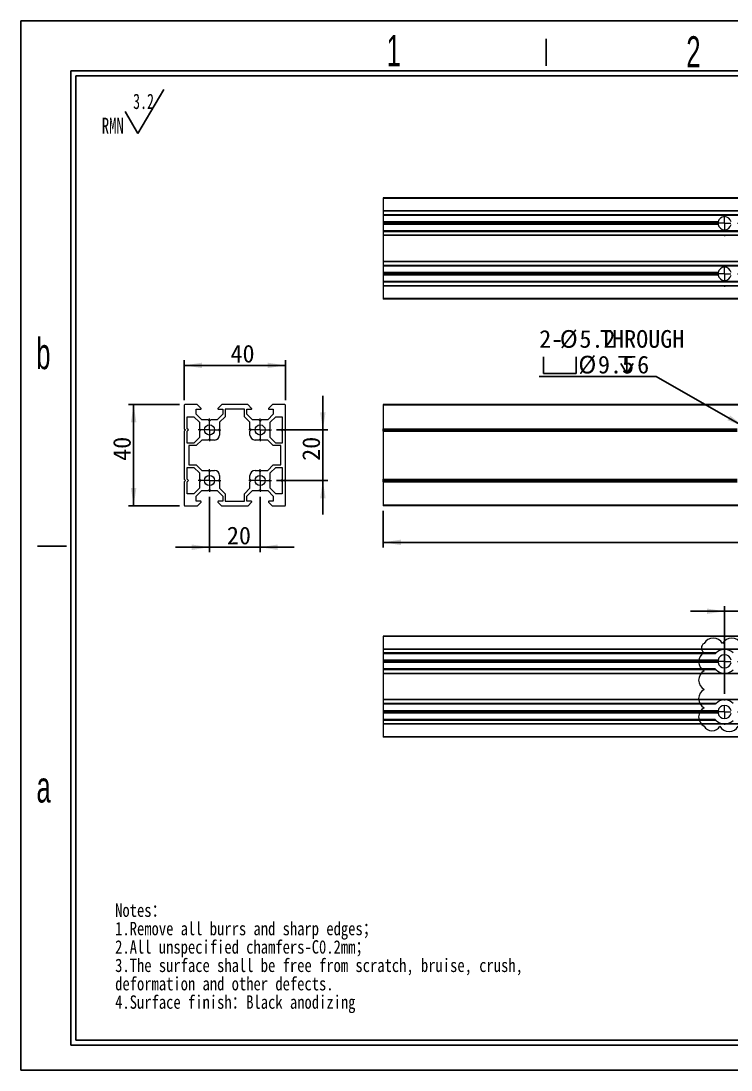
# Model space of a CAD drawing. Header units: millimetres. Extents: x 4 to 590, y 3 to 417.
# Drawn here: x 3.6 to 284.5, y 2.6 to 417.3 of the extents above; entities that cross this region are included whole.
import ezdxf

# ---------------------------------------------------------------- set-up
doc = ezdxf.new("R2010")
doc.units = ezdxf.units.MM
doc.header["$LTSCALE"] = 2
doc.linetypes.add('CENTER', pattern=[10.16, 6.35, -1.27, 1.27, -1.27])
doc.layers.add('DIM', color=5, linetype='Continuous')
doc.layers.add('SLD-0', color=179, linetype='Continuous')
doc.layers.add('中心线', color=1, linetype='CENTER', lineweight=15)
doc.styles.add('SLDTEXTSTYLE0', font='SIMSUN.TTC', dxfattribs={"width": 0.67})
doc.styles.add('SLDTEXTSTYLE14', font='SIMSUN.TTC')
doc.styles.add('SLDTEXTSTYLE2', font='SIMSUN.TTC', dxfattribs={"width": 0.8, "bigfont": 'bigfont'})
doc.styles.add('SLDTEXTSTYLE3', font='SIMSUN.TTC', dxfattribs={"width": 0.8})
doc.styles.add('SLDTEXTSTYLE6', font='GOTHIC.TTF', dxfattribs={"width": 0.61171})
doc.dimstyles.new('SLDDIMSTYLE0', dxfattribs={"dimtxt": 7, "dimasz": 7, "dimexe": 0, "dimexo": 0.0625, "dimgap": 1.75, "dimtad": 2, "dimrnd": 1e-09, "dimzin": 12, "dimdsep": 46, "dimtxsty": 'SLDTEXTSTYLE0', "dimsah": 1, "dimcen": 0.09, "dimadec": 0, "dimazin": 3, "dimtfac": 1, "dimtofl": 0, "dimtmove": 0, "dimatfit": 3, "dimfxl": 0, "dimfrac": 2, "dimtolj": 1, "dimtzin": 12, "dimarcsym": 0})
doc.dimstyles.new('SLDDIMSTYLE1', dxfattribs={"dimtxt": 7, "dimasz": 7, "dimexe": 0, "dimexo": 0.0625, "dimgap": 1.75, "dimtad": 2, "dimrnd": 1e-09, "dimzin": 12, "dimdsep": 46, "dimtxsty": 'SLDTEXTSTYLE0', "dimsah": 1, "dimcen": 0.09, "dimadec": 0, "dimazin": 3, "dimtfac": 1, "dimtmove": 0, "dimatfit": 0, "dimfxl": 0, "dimfrac": 2, "dimtolj": 1, "dimtzin": 12, "dimarcsym": 0})
doc.dimstyles.new('SLDDIMSTYLE2', dxfattribs={"dimtxt": 7, "dimasz": 7, "dimexe": 0, "dimexo": 0.0625, "dimgap": 1.75, "dimtad": 0, "dimtih": 1, "dimtoh": 1, "dimrnd": 1e-09, "dimzin": 12, "dimdsep": 46, "dimtxsty": 'SLDTEXTSTYLE0', "dimsah": 1, "dimcen": 0, "dimadec": 0, "dimazin": 3, "dimtfac": 1, "dimtmove": 0, "dimatfit": 3, "dimfxl": 0, "dimfrac": 2, "dimtolj": 1, "dimtzin": 12, "dimarcsym": 0})

# ---------------------------------------------------------------- blocks, each defined once
blk = doc.blocks.new('SW_NOTE_0')
at = {"layer": 'SLD-0', "color": 0}
for q in [(24.54, 18.51), (9.21, 9.85)]:
    blk.add_line((14.32, 1.19), q, dxfattribs=at)
at = {"layer": 'SLD-0', "color": 0, "attachment_point": 1, "style": 'SLDTEXTSTYLE0'}
for s, insert, char_height in [('3.2', (12.37, 16.9), 6.063), ('RMN', (0, 7.39), 6.35)]:
    blk.add_mtext(s, dxfattribs=dict(at, insert=insert, char_height=char_height))
blk = doc.blocks.new('SW_NOTE_2')
at = {"layer": 'SLD-0', "color": 0, "char_height": 5.2917, "attachment_point": 1}
for s, insert, style in [('Notes\\M+18146', (0, 6.16), 'SLDTEXTSTYLE2'), ('1.Remove all burrs and sharp edges\\M+18147', (0, -1.11), 'SLDTEXTSTYLE2'), ('2.All unspecified chamfers-C0.2mm\\M+18147', (0, -8.37), 'SLDTEXTSTYLE2'), ('3.The surface shall be free from scratch, bruise, crush, ', (0, -15.64), 'SLDTEXTSTYLE3'), ('deformation and other defects.', (0, -22.9), 'SLDTEXTSTYLE3'), ('4.Surface finish\\M+18146Black anodizing', (0, -30.17), 'SLDTEXTSTYLE2')]:
    blk.add_mtext(s, dxfattribs=dict(at, insert=insert, style=style))
blk = doc.blocks.new('_D_1')
at = {"layer": 'DIM'}
for p, q in [((281.91, 183.97), (268.45, 183.97)), ((281.91, 151.26), (281.91, 185.97)), ((281.91, 183.97), (301.91, 183.97)), ((301.91, 171.26), (301.91, 185.97)), ((301.91, 183.97), (315.37, 183.97))]:
    blk.add_line(p, q, dxfattribs=at)
for points in [[(281.91, 183.97), (274.91, 185.05), (274.91, 182.89)], [(301.91, 183.97), (308.91, 182.89), (308.91, 185.05)]]:
    blk.add_solid(points, dxfattribs=at)
at = {"layer": 'DIM', "insert": (288.05, 192.11), "char_height": 7, "attachment_point": 1, "style": 'SLDTEXTSTYLE14'}
blk.add_mtext('20', dxfattribs=at)
blk = doc.blocks.new('SW_CENTERMARKSYMBOL_1')
at = {"layer": '中心线', "color": 0}
for p, q in [((0, 5), (0, 5.1)), ((-5, 0), (-5.1, 0)), ((0, 0), (-2.5, 0)), ((0, 0), (0, 2.5)), ((0, 0), (0, -2.5)), ((0, 0), (2.5, 0)), ((5, 0), (5.1, 0)), ((0, -5), (0, -5.1))]:
    blk.add_line(p, q, dxfattribs=at)
blk = doc.blocks.new('SW_CENTERMARKSYMBOL_2')
at = {"layer": '中心线', "color": 0}
for p, q in [((0, 5), (0, 5.1)), ((-5, 0), (-5.1, 0)), ((0, 0), (-2.5, 0)), ((0, 0), (0, 2.5)), ((0, 0), (0, -2.5)), ((0, 0), (2.5, 0)), ((5, 0), (5.1, 0)), ((0, -5), (0, -5.1))]:
    blk.add_line(p, q, dxfattribs=at)
blk = doc.blocks.new('SW_REVISION_CLOUD_0')
at = {"color": 0, "linetype": 'Continuous', "lineweight": 0}
for centre, radius, start, end in [((-14.04, 14.33), 4.16, 28.955, 151.045), ((-6.76, 14.33), 4.16, 28.955, 151.045), ((0.52, 14.33), 4.16, 28.955, 151.045), ((7.8, 14.33), 4.16, 28.955, 151.045), ((14.56, 14.61), 3.57, 28.955, 151.045), ((-15.67, 9.14), 4.16, 118.955, 241.045), ((-16.7, 14.56), 2.04, 118.955, 241.045), ((15.67, 12.7), 4.16, 298.955, 61.045), ((15.67, 5.42), 4.16, 298.955, 61.045), ((-15.67, 1.86), 4.16, 118.955, 241.045), ((15.67, -1.86), 4.16, 298.955, 61.045), ((-15.67, -5.42), 4.16, 118.955, 241.045), ((15.67, -9.14), 4.16, 298.955, 61.045), ((-15.67, -12.7), 4.16, 118.955, 241.045), ((-14.56, -14.61), 3.57, 208.955, 331.045), ((-7.8, -14.33), 4.16, 208.955, 331.045), ((-0.52, -14.33), 4.16, 208.955, 331.045), ((6.76, -14.33), 4.16, 208.955, 331.045), ((14.04, -14.33), 4.16, 208.955, 331.045), ((16.7, -14.56), 2.04, 298.955, 61.045)]:
    blk.add_arc(centre, radius, start, end, dxfattribs=at)
blk = doc.blocks.new('_D_4')
at = {"layer": 'DIM'}
for p, q in [((146.91, 223.66), (146.91, 209.21)), ((436.91, 223.66), (436.91, 209.21)), ((146.91, 211.21), (436.91, 211.21))]:
    blk.add_line(p, q, dxfattribs=at)
for points in [[(146.91, 211.21), (153.91, 210.13), (153.91, 212.29)], [(436.91, 211.21), (429.91, 212.29), (429.91, 210.13)]]:
    blk.add_solid(points, dxfattribs=at)
at = {"layer": 'DIM', "insert": (287.82, 219.35), "char_height": 7, "attachment_point": 1, "style": 'SLDTEXTSTYLE14'}
blk.add_mtext('290', dxfattribs=at)
blk = doc.blocks.new('SW_SYMBOL_HOLE_SPOT')
at = {"layer": 'DIM', "color": 0}
for p, q in [((0, 1750), (0, 150)), ((3200, 150), (3200, 1750)), ((0, 150), (3200, 150))]:
    blk.add_line(p, q, dxfattribs=at)
blk = doc.blocks.new('SW_SYMBOL_HOLE_DEPTH')
at = {"layer": 'DIM', "color": 0}
for p, q in [((0, 1750), (1600, 1750)), ((200, 1110), (800, 150)), ((800, 1750), (800, 150)), ((1400, 1110), (800, 150))]:
    blk.add_line(p, q, dxfattribs=at)
blk = doc.blocks.new('_D_5')
at = {"layer": 'DIM'}
for p, q in [((254.89, 276.84), (208.59, 276.84)), ((289.66, 256.95), (254.89, 276.84)), ((294.17, 254.36), (289.66, 256.95)), ((294.17, 254.36), (305.85, 247.68))]:
    blk.add_line(p, q, dxfattribs=at)
blk.add_arc((291.91, 255.66), 2.6, 292.652, 333.5189, dxfattribs=at)
for points in [[(289.66, 256.95), (284.12, 261.36), (283.05, 259.49)], [(294.17, 254.36), (299.71, 249.95), (300.78, 251.82)]]:
    blk.add_solid(points, dxfattribs=at)
at = {"layer": 'DIM', "xscale": 0.004072727272727273, "yscale": 0.004072727272727273, "zscale": 0.004072727272727273}
for name, p in [('SW_SYMBOL_HOLE_SPOT', (210.24, 277.42)), ('SW_SYMBOL_HOLE_DEPTH', (240, 277.42))]:
    blk.add_blockref(name, p, dxfattribs=at)
at = {"layer": 'DIM', "char_height": 7, "attachment_point": 1, "style": 'SLDTEXTSTYLE14'}
for s, insert in [('2- ', (208.59, 295.14)), ('%%c', (216.75, 295.14)), ('5.2', (224.49, 295.14)), ('THROUGH', (232.66, 295.14)), ('%%c', (224.09, 284.99)), ('9.5', (231.83, 284.99)), ('6', (247.33, 284.99))]:
    blk.add_mtext(s, dxfattribs=dict(at, insert=insert))
blk = doc.blocks.new('SW_CENTERMARKSYMBOL_8')
at = {"layer": '中心线', "color": 0}
for p, q in [((0, 5), (0, 5.1)), ((-5, 0), (-5.1, 0)), ((0, 0), (-2.5, 0)), ((0, 0), (0, 2.5)), ((0, 0), (0, -2.5)), ((0, 0), (2.5, 0)), ((5, 0), (5.1, 0)), ((0, -5), (0, -5.1))]:
    blk.add_line(p, q, dxfattribs=at)
blk = doc.blocks.new('SW_CENTERMARKSYMBOL_10')
at = {"layer": '中心线', "color": 0}
for p, q in [((0, 5), (0, 5.1)), ((-5, 0), (-5.1, 0)), ((0, 0), (-2.5, 0)), ((0, 0), (0, 2.5)), ((0, 0), (0, -2.5)), ((0, 0), (2.5, 0)), ((5, 0), (5.1, 0)), ((0, -5), (0, -5.1))]:
    blk.add_line(p, q, dxfattribs=at)
blk = doc.blocks.new('_D_9')
at = {"layer": 'DIM'}
for p, q in [((66.39, 265.66), (46.19, 265.66)), ((48.19, 265.66), (48.19, 225.66)), ((66.39, 225.66), (46.19, 225.66))]:
    blk.add_line(p, q, dxfattribs=at)
for points in [[(48.19, 265.66), (47.11, 258.66), (49.27, 258.66)], [(48.19, 225.66), (49.27, 232.66), (47.11, 232.66)]]:
    blk.add_solid(points, dxfattribs=at)
at = {"layer": 'DIM', "insert": (40.04, 243.43), "char_height": 7, "attachment_point": 1, "rotation": 90, "style": 'SLDTEXTSTYLE14'}
blk.add_mtext('40', dxfattribs=at)
blk = doc.blocks.new('_D_10')
at = {"layer": 'DIM'}
for p, q in [((68.19, 267.46), (68.19, 283.18)), ((108.19, 267.46), (108.19, 283.18)), ((68.19, 281.18), (108.19, 281.18))]:
    blk.add_line(p, q, dxfattribs=at)
for points in [[(68.19, 281.18), (75.19, 280.1), (75.19, 282.25)], [(108.19, 281.18), (101.19, 282.25), (101.19, 280.1)]]:
    blk.add_solid(points, dxfattribs=at)
at = {"layer": 'DIM', "insert": (86.49, 289.32), "char_height": 7, "attachment_point": 1, "style": 'SLDTEXTSTYLE14'}
blk.add_mtext('40', dxfattribs=at)
blk = doc.blocks.new('_D_11')
at = {"layer": 'DIM'}
for p, q in [((123.03, 255.66), (123.03, 269.12)), ((104.69, 255.66), (125.03, 255.66)), ((123.03, 255.66), (123.03, 235.66)), ((104.69, 235.66), (125.03, 235.66)), ((123.03, 235.66), (123.03, 222.19))]:
    blk.add_line(p, q, dxfattribs=at)
for points in [[(123.03, 255.66), (124.11, 262.66), (121.95, 262.66)], [(123.03, 235.66), (121.95, 228.66), (124.11, 228.66)]]:
    blk.add_solid(points, dxfattribs=at)
at = {"layer": 'DIM', "insert": (114.88, 243.43), "char_height": 7, "attachment_point": 1, "rotation": 90, "style": 'SLDTEXTSTYLE14'}
blk.add_mtext('20', dxfattribs=at)
blk = doc.blocks.new('_D_12')
at = {"layer": 'DIM'}
for p, q in [((78.19, 229.16), (78.19, 207.28)), ((98.19, 229.16), (98.19, 207.28)), ((78.19, 209.28), (64.73, 209.28)), ((78.19, 209.28), (98.19, 209.28)), ((98.19, 209.28), (111.65, 209.28))]:
    blk.add_line(p, q, dxfattribs=at)
for points in [[(78.19, 209.28), (71.19, 210.36), (71.19, 208.2)], [(98.19, 209.28), (105.19, 208.2), (105.19, 210.36)]]:
    blk.add_solid(points, dxfattribs=at)
at = {"layer": 'DIM', "insert": (85.07, 217.43), "char_height": 7, "attachment_point": 1, "style": 'SLDTEXTSTYLE14'}
blk.add_mtext('20', dxfattribs=at)
blk = doc.blocks.new('SW_CENTERMARKSYMBOL_16')
at = {"layer": '中心线', "color": 0}
for p, q in [((0, 2.5), (0, 4.5)), ((-2.5, 0), (-4.5, 0)), ((0, 0), (-2.5, 0)), ((0, 0), (0, 2.5)), ((0, 0), (0, -2.5)), ((0, 0), (2.5, 0)), ((2.5, 0), (4.5, 0)), ((0, -2.5), (0, -4.5))]:
    blk.add_line(p, q, dxfattribs=at)
blk = doc.blocks.new('SW_CENTERMARKSYMBOL_17')
at = {"layer": '中心线', "color": 0}
for p, q in [((0, 2.5), (0, 4.5)), ((-2.5, 0), (-4.5, 0)), ((0, 0), (-2.5, 0)), ((0, 0), (0, 2.5)), ((0, 0), (0, -2.5)), ((0, 0), (2.5, 0)), ((2.5, 0), (4.5, 0)), ((0, -2.5), (0, -4.5))]:
    blk.add_line(p, q, dxfattribs=at)
blk = doc.blocks.new('SW_CENTERMARKSYMBOL_18')
at = {"layer": '中心线', "color": 0}
for p, q in [((0, 2.5), (0, 4.5)), ((-2.5, 0), (-4.5, 0)), ((0, 0), (-2.5, 0)), ((0, 0), (0, 2.5)), ((0, 0), (0, -2.5)), ((0, 0), (2.5, 0)), ((2.5, 0), (4.5, 0)), ((0, -2.5), (0, -4.5))]:
    blk.add_line(p, q, dxfattribs=at)
blk = doc.blocks.new('SW_CENTERMARKSYMBOL_19')
at = {"layer": '中心线', "color": 0}
for p, q in [((0, 2.5), (0, 4.5)), ((-2.5, 0), (-4.5, 0)), ((0, 0), (-2.5, 0)), ((0, 0), (0, 2.5)), ((0, 0), (0, -2.5)), ((0, 0), (2.5, 0)), ((2.5, 0), (4.5, 0)), ((0, -2.5), (0, -4.5))]:
    blk.add_line(p, q, dxfattribs=at)

msp = doc.modelspace()

# ---------------------------------------------------------------- linework, layer by layer
at = {"color": 7, "linetype": 'Continuous', "lineweight": 15}
for p, q in [((436.913, 347.379), (146.913, 347.379)), ((146.913, 347.379), (146.913, 347.179)), ((436.913, 347.179), (146.913, 347.179)), ((146.913, 347.179), (146.913, 342.262)), ((436.913, 342.262), (146.913, 342.262)), ((146.913, 342.262), (146.913, 342.12)), ((436.913, 342.12), (146.913, 342.12)), ((146.913, 342.12), (146.913, 340.72)), ((436.913, 340.72), (146.913, 340.72)), ((146.913, 340.72), (146.913, 340.662)), ((146.913, 340.662), (436.913, 340.662)), ((146.913, 340.662), (146.913, 340.389)), ((436.913, 340.389), (146.913, 340.389)), ((146.913, 340.389), (146.913, 337.879)), ((279.361, 337.879), (146.913, 337.879)), ((146.913, 337.879), (146.913, 337.379)), ((279.313, 337.379), (146.913, 337.379)), ((146.913, 337.379), (146.913, 336.879)), ((279.361, 336.879), (146.913, 336.879)), ((146.913, 336.879), (146.913, 334.369)), ((436.913, 334.369), (146.913, 334.369)), ((146.913, 334.369), (146.913, 334.096)), ((436.913, 334.096), (146.913, 334.096)), ((146.913, 334.096), (146.913, 334.038)), ((436.913, 334.038), (146.913, 334.038)), ((146.913, 334.038), (146.913, 332.638)), ((436.913, 332.638), (146.913, 332.638)), ((146.913, 332.638), (146.913, 332.496)), ((436.913, 332.496), (146.913, 332.496)), ((146.913, 332.496), (146.913, 322.262)), ((436.913, 322.262), (146.913, 322.262)), ((146.913, 322.262), (146.913, 322.12)), ((436.913, 322.12), (146.913, 322.12)), ((146.913, 322.12), (146.913, 320.72)), ((436.913, 320.72), (146.913, 320.72)), ((146.913, 320.72), (146.913, 320.662)), ((146.913, 320.662), (436.913, 320.662)), ((146.913, 320.662), (146.913, 320.389)), ((436.913, 320.389), (146.913, 320.389)), ((146.913, 320.389), (146.913, 317.879)), ((279.361, 317.879), (146.913, 317.879)), ((146.913, 317.879), (146.913, 317.379)), ((279.313, 317.379), (146.913, 317.379)), ((146.913, 317.379), (146.913, 316.879)), ((279.361, 316.879), (146.913, 316.879)), ((146.913, 316.879), (146.913, 314.369)), ((436.913, 314.369), (146.913, 314.369)), ((146.913, 314.369), (146.913, 314.096)), ((436.913, 314.096), (146.913, 314.096)), ((146.913, 314.096), (146.913, 314.038)), ((436.913, 314.038), (146.913, 314.038)), ((146.913, 314.038), (146.913, 312.638)), ((436.913, 312.638), (146.913, 312.638)), ((146.913, 312.638), (146.913, 312.496)), ((436.913, 312.496), (146.913, 312.496)), ((146.913, 312.496), (146.913, 307.579)), ((436.913, 307.579), (146.913, 307.579)), ((146.913, 307.579), (146.913, 307.379)), ((436.913, 307.379), (146.913, 307.379)), ((68.189, 265.456), (68.189, 256.156)), ((73.306, 265.656), (68.389, 265.656)), ((74.848, 264.198), (73.448, 265.598)), ((82.93, 265.598), (81.53, 264.198)), ((93.306, 265.656), (83.072, 265.656)), ((94.848, 264.198), (93.448, 265.598)), ((102.93, 265.598), (101.53, 264.198)), ((107.989, 265.656), (103.072, 265.656)), ((108.189, 256.156), (108.189, 265.456)), ((436.913, 265.656), (146.913, 265.656)), ((146.913, 265.656), (146.913, 265.456)), ((436.913, 265.456), (146.913, 265.456)), ((146.913, 265.456), (146.913, 256.156)), ((72.979, 263.856), (74.706, 263.856)), ((72.979, 261.856), (72.979, 263.856)), ((75.179, 259.656), (72.979, 261.856)), ((83.399, 261.856), (81.199, 259.656)), ((81.672, 263.856), (83.399, 263.856)), ((83.399, 263.856), (83.399, 261.856)), ((91.989, 263.856), (84.389, 263.856)), ((84.389, 263.856), (84.389, 260.866)), ((91.989, 260.866), (91.989, 263.856)), ((92.979, 263.856), (94.706, 263.856)), ((92.979, 261.856), (92.979, 263.856)), ((95.179, 259.656), (92.979, 261.856)), ((103.399, 261.856), (101.199, 259.656)), ((101.672, 263.856), (103.399, 263.856)), ((103.399, 263.856), (103.399, 261.856)), ((69.389, 260.866), (71.989, 260.866)), ((69.389, 256.156), (69.389, 260.866)), ((71.989, 260.866), (74.189, 258.666)), ((74.189, 258.666), (74.189, 256.156)), ((77.689, 259.656), (75.179, 259.656)), ((78.189, 259.156), (77.689, 259.656)), ((78.689, 259.656), (78.189, 259.156)), ((81.199, 259.656), (78.689, 259.656)), ((84.389, 260.866), (82.189, 258.666)), ((82.189, 258.666), (82.189, 256.156)), ((94.189, 258.666), (91.989, 260.866)), ((94.189, 256.156), (94.189, 258.666)), ((97.689, 259.656), (95.179, 259.656)), ((98.189, 259.156), (97.689, 259.656)), ((98.689, 259.656), (98.189, 259.156)), ((101.199, 259.656), (98.689, 259.656)), ((102.189, 258.666), (104.389, 260.866)), ((102.189, 256.156), (102.189, 258.666)), ((104.389, 260.866), (106.989, 260.866)), ((106.989, 260.866), (106.989, 256.156)), ((68.189, 256.156), (68.689, 255.656)), ((68.689, 255.656), (68.189, 255.156)), ((68.189, 255.156), (68.189, 236.156)), ((69.889, 255.656), (69.389, 256.156)), ((69.389, 255.156), (69.889, 255.656)), ((69.389, 250.446), (69.389, 255.156)), ((74.189, 256.156), (74.689, 255.656)), ((74.689, 255.656), (74.189, 255.156)), ((74.189, 255.156), (74.189, 252.646)), ((82.189, 256.156), (81.689, 255.656)), ((81.689, 255.656), (82.189, 255.156)), ((82.189, 255.156), (82.189, 253.656)), ((94.689, 255.656), (94.189, 256.156)), ((94.189, 255.156), (94.689, 255.656)), ((94.189, 253.656), (94.189, 255.156)), ((101.689, 255.656), (102.189, 256.156)), ((102.189, 255.156), (101.689, 255.656)), ((102.189, 252.646), (102.189, 255.156)), ((106.989, 256.156), (106.489, 255.656)), ((106.489, 255.656), (106.989, 255.156)), ((106.989, 255.156), (106.989, 250.446)), ((107.689, 255.656), (108.189, 256.156)), ((108.189, 255.156), (107.689, 255.656)), ((108.189, 236.156), (108.189, 255.156)), ((146.913, 256.156), (286.938, 256.156)), ((146.913, 255.656), (146.913, 256.156)), ((146.913, 255.656), (286.913, 255.656)), ((146.913, 255.156), (146.913, 255.656)), ((146.913, 255.156), (286.938, 255.156)), ((146.913, 255.156), (146.913, 236.156)), ((71.989, 250.446), (69.389, 250.446)), ((72.979, 249.456), (69.989, 249.456)), ((69.989, 249.456), (69.989, 241.856)), ((74.189, 252.646), (71.989, 250.446)), ((75.179, 251.656), (72.979, 249.456)), ((77.689, 251.656), (75.179, 251.656)), ((78.189, 252.156), (77.689, 251.656)), ((78.689, 251.656), (78.189, 252.156)), ((80.189, 251.656), (78.689, 251.656)), ((97.689, 251.656), (96.189, 251.656)), ((98.189, 252.156), (97.689, 251.656)), ((98.689, 251.656), (98.189, 252.156)), ((101.199, 251.656), (98.689, 251.656)), ((103.399, 249.456), (101.199, 251.656)), ((104.389, 250.446), (102.189, 252.646)), ((106.389, 249.456), (103.399, 249.456)), ((106.989, 250.446), (104.389, 250.446)), ((106.389, 241.856), (106.389, 249.456)), ((69.389, 240.866), (71.989, 240.866)), ((69.389, 236.156), (69.389, 240.866)), ((69.989, 241.856), (72.979, 241.856)), ((71.989, 240.866), (74.189, 238.666)), ((72.979, 241.856), (75.179, 239.656)), ((101.199, 239.656), (103.399, 241.856)), ((102.189, 238.666), (104.389, 240.866)), ((103.399, 241.856), (106.389, 241.856)), ((104.389, 240.866), (106.989, 240.866)), ((106.989, 240.866), (106.989, 236.156)), ((74.189, 238.666), (74.189, 236.156)), ((75.179, 239.656), (77.689, 239.656)), ((77.689, 239.656), (78.189, 239.156)), ((78.189, 239.156), (78.689, 239.656)), ((78.689, 239.656), (80.189, 239.656)), ((82.189, 237.656), (82.189, 236.156)), ((94.189, 236.156), (94.189, 237.656)), ((96.189, 239.656), (97.689, 239.656)), ((97.689, 239.656), (98.189, 239.156)), ((98.189, 239.156), (98.689, 239.656)), ((98.689, 239.656), (101.199, 239.656)), ((102.189, 236.156), (102.189, 238.666)), ((68.189, 236.156), (68.689, 235.656)), ((68.689, 235.656), (68.189, 235.156)), ((68.189, 235.156), (68.189, 225.856)), ((69.889, 235.656), (69.389, 236.156)), ((69.389, 235.156), (69.889, 235.656)), ((69.389, 230.446), (69.389, 235.156)), ((74.189, 232.646), (71.989, 230.446)), ((74.189, 236.156), (74.689, 235.656)), ((74.689, 235.656), (74.189, 235.156)), ((74.189, 235.156), (74.189, 232.646)), ((82.189, 236.156), (81.689, 235.656)), ((81.689, 235.656), (82.189, 235.156)), ((82.189, 235.156), (82.189, 232.646)), ((82.189, 232.646), (84.389, 230.446)), ((91.989, 230.446), (94.189, 232.646)), ((94.689, 235.656), (94.189, 236.156)), ((94.189, 235.156), (94.689, 235.656)), ((94.189, 232.646), (94.189, 235.156)), ((101.689, 235.656), (102.189, 236.156)), ((102.189, 235.156), (101.689, 235.656)), ((102.189, 232.646), (102.189, 235.156)), ((104.389, 230.446), (102.189, 232.646)), ((106.989, 236.156), (106.489, 235.656)), ((106.489, 235.656), (106.989, 235.156)), ((106.989, 235.156), (106.989, 230.446)), ((107.689, 235.656), (108.189, 236.156)), ((108.189, 235.156), (107.689, 235.656)), ((108.189, 225.856), (108.189, 235.156)), ((146.913, 236.156), (286.938, 236.156)), ((146.913, 235.656), (146.913, 236.156)), ((146.913, 235.656), (286.913, 235.656)), ((146.913, 235.156), (146.913, 235.656)), ((146.913, 235.156), (146.913, 225.856)), ((146.913, 235.156), (286.938, 235.156)), ((71.989, 230.446), (69.389, 230.446)), ((72.979, 229.456), (75.179, 231.656)), ((72.979, 227.456), (72.979, 229.456)), ((75.179, 231.656), (77.689, 231.656)), ((77.689, 231.656), (78.189, 232.156)), ((78.189, 232.156), (78.689, 231.656)), ((78.689, 231.656), (81.199, 231.656)), ((81.199, 231.656), (83.399, 229.456)), ((83.399, 229.456), (83.399, 227.456)), ((84.389, 230.446), (84.389, 227.456)), ((91.989, 227.456), (91.989, 230.446)), ((92.979, 229.456), (95.179, 231.656)), ((92.979, 227.456), (92.979, 229.456)), ((95.179, 231.656), (97.689, 231.656)), ((97.689, 231.656), (98.189, 232.156)), ((98.189, 232.156), (98.689, 231.656)), ((98.689, 231.656), (101.199, 231.656)), ((101.199, 231.656), (103.399, 229.456)), ((103.399, 229.456), (103.399, 227.456)), ((106.989, 230.446), (104.389, 230.446)), ((68.389, 225.656), (73.306, 225.656)), ((74.706, 227.456), (72.979, 227.456)), ((73.448, 225.715), (74.848, 227.115)), ((81.53, 227.115), (82.93, 225.715)), ((83.399, 227.456), (81.672, 227.456)), ((83.072, 225.656), (93.306, 225.656)), ((84.389, 227.456), (91.989, 227.456)), ((94.706, 227.456), (92.979, 227.456)), ((93.448, 225.715), (94.848, 227.115)), ((101.53, 227.115), (102.93, 225.715)), ((103.399, 227.456), (101.672, 227.456)), ((103.072, 225.656), (107.989, 225.656)), ((436.913, 225.856), (146.913, 225.856)), ((146.913, 225.856), (146.913, 225.656)), ((436.913, 225.656), (146.913, 225.656)), ((436.913, 174.162), (146.913, 174.162)), ((146.913, 174.162), (146.913, 173.962)), ((436.913, 173.962), (146.913, 173.962)), ((146.913, 173.962), (146.913, 169.045)), ((436.913, 169.045), (146.913, 169.045)), ((146.913, 169.045), (146.913, 168.904)), ((281.627, 168.904), (146.913, 168.904)), ((146.913, 168.904), (146.913, 167.504)), ((278.537, 167.504), (146.913, 167.504)), ((146.913, 167.504), (146.913, 167.445)), ((146.913, 167.445), (278.481, 167.445)), ((146.913, 167.445), (146.913, 167.172)), ((278.238, 167.172), (146.913, 167.172)), ((146.913, 167.172), (146.913, 164.662)), ((301.627, 168.904), (282.198, 168.904)), ((279.361, 164.662), (146.913, 164.662)), ((146.913, 164.662), (146.913, 164.162)), ((279.313, 164.162), (146.913, 164.162)), ((146.913, 164.162), (146.913, 163.662)), ((279.361, 163.662), (146.913, 163.662)), ((146.913, 163.662), (146.913, 161.152)), ((278.238, 161.152), (146.913, 161.152)), ((146.913, 161.152), (146.913, 160.879)), ((278.481, 160.879), (146.913, 160.879)), ((146.913, 160.879), (146.913, 160.821)), ((278.537, 160.821), (146.913, 160.821)), ((146.913, 160.821), (146.913, 159.421)), ((281.627, 159.421), (146.913, 159.421)), ((146.913, 159.421), (146.913, 159.279)), ((436.913, 159.279), (146.913, 159.279)), ((146.913, 159.279), (146.913, 149.045)), ((301.627, 159.421), (282.198, 159.421)), ((436.913, 149.045), (146.913, 149.045)), ((146.913, 149.045), (146.913, 148.904)), ((281.627, 148.904), (146.913, 148.904)), ((146.913, 148.904), (146.913, 147.504)), ((278.537, 147.504), (146.913, 147.504)), ((146.913, 147.504), (146.913, 147.445)), ((146.913, 147.445), (278.481, 147.445)), ((146.913, 147.445), (146.913, 147.172)), ((278.238, 147.172), (146.913, 147.172)), ((146.913, 147.172), (146.913, 144.662)), ((301.627, 148.904), (282.198, 148.904)), ((279.361, 144.662), (146.913, 144.662)), ((146.913, 144.662), (146.913, 144.162)), ((279.313, 144.162), (146.913, 144.162)), ((146.913, 144.162), (146.913, 143.662)), ((279.361, 143.662), (146.913, 143.662)), ((146.913, 143.662), (146.913, 141.152)), ((278.238, 141.152), (146.913, 141.152)), ((146.913, 141.152), (146.913, 140.879)), ((278.481, 140.879), (146.913, 140.879)), ((146.913, 140.879), (146.913, 140.821)), ((278.537, 140.821), (146.913, 140.821)), ((146.913, 140.821), (146.913, 139.421)), ((281.627, 139.421), (146.913, 139.421)), ((146.913, 139.421), (146.913, 139.279)), ((436.913, 139.279), (146.913, 139.279)), ((146.913, 139.279), (146.913, 134.362)), ((301.627, 139.421), (282.198, 139.421)), ((436.913, 134.362), (146.913, 134.362)), ((146.913, 134.362), (146.913, 134.162)), ((436.913, 134.162), (146.913, 134.162))]:
    msp.add_line(p, q, dxfattribs=at)
for centre in [(78.189, 255.656), (98.189, 255.656), (78.189, 235.656), (98.189, 235.656)]:
    msp.add_circle(centre, 2, dxfattribs=at)
for centre, radius, start, end in [((281.913, 337.379), 2.6, 168.91251, 180), ((281.913, 337.379), 2.6, 180, 191.08749), ((281.913, 337.379), 2.6, 11.08749, 168.91251), ((281.913, 337.379), 2.6, 191.08749, 348.91251), ((281.913, 317.379), 2.6, 11.08749, 168.91251), ((281.913, 317.379), 2.6, 168.91251, 180), ((281.913, 317.379), 2.6, 180, 191.08749), ((281.913, 317.379), 2.6, 191.08749, 348.91251), ((68.389, 265.456), 0.2, 90, 180), ((73.306, 265.456), 0.2, 45, 90), ((83.072, 265.456), 0.2, 90, 135), ((93.306, 265.456), 0.2, 45, 90), ((103.072, 265.456), 0.2, 90, 135), ((107.989, 265.456), 0.2, 0, 90), ((74.706, 264.056), 0.2, 270, 45), ((81.672, 264.056), 0.2, 135, 270), ((94.706, 264.056), 0.2, 270, 45), ((101.672, 264.056), 0.2, 135, 270), ((80.189, 253.656), 2, 270, 0), ((96.189, 253.656), 2, 180, 270), ((80.189, 237.656), 2, 360, 90), ((96.189, 237.656), 2, 90, 180), ((68.389, 225.856), 0.2, 180, 270), ((73.306, 225.856), 0.2, 270, 315), ((74.706, 227.256), 0.2, 315, 90), ((81.672, 227.256), 0.2, 90, 225), ((83.072, 225.856), 0.2, 225, 270), ((93.306, 225.856), 0.2, 270, 315), ((94.706, 227.256), 0.2, 315, 90), ((101.672, 227.256), 0.2, 90, 225), ((103.072, 225.856), 0.2, 225, 270), ((107.989, 225.856), 0.2, 270, 0), ((281.913, 164.162), 4.75, 136.28079, 140.67675), ((281.913, 164.162), 4.75, 93.44402, 135.29497), ((281.913, 164.162), 2.6, 11.08749, 168.91251), ((281.913, 164.162), 4.75, 44.70503, 86.55598), ((281.913, 164.162), 2.6, 168.91251, 180), ((281.913, 164.162), 2.6, 180, 191.08749), ((281.913, 164.162), 2.6, 191.08749, 348.91251), ((281.913, 164.162), 4.75, 219.32325, 223.71921), ((281.913, 164.162), 4.75, 224.70503, 266.55598), ((281.913, 164.162), 4.75, 273.44402, 315.29497), ((281.913, 144.162), 4.75, 136.28079, 140.67675), ((281.913, 144.162), 4.75, 93.44402, 135.29497), ((281.913, 144.162), 2.6, 11.08749, 168.91251), ((281.913, 144.162), 4.75, 44.70503, 86.55598), ((281.913, 144.162), 4.75, 219.32325, 223.71921), ((281.913, 144.162), 2.6, 168.91251, 180), ((281.913, 144.162), 2.6, 180, 191.08749), ((281.913, 144.162), 2.6, 191.08749, 348.91251), ((281.913, 144.162), 4.75, 224.70503, 266.55598), ((281.913, 144.162), 4.75, 273.44402, 315.29497)]:
    msp.add_arc(centre, radius, start, end, dxfattribs=at)
for points, knots in [([(278.481, 167.447), (278.481, 167.446), (278.479, 167.444), (278.489, 167.454), (278.508, 167.474), (278.527, 167.494), (278.537, 167.504)], [0, 0, 0, 0, 0.0935128, 0.383611, 0.6855828, 1, 1, 1, 1]), ([(278.537, 160.821), (278.524, 160.833), (278.502, 160.856), (278.483, 160.876), (278.481, 160.878), (278.481, 160.878)], [0, 0, 0, 0, 0.4003552, 0.7295417, 1, 1, 1, 1]), ([(278.481, 147.447), (278.481, 147.446), (278.479, 147.444), (278.489, 147.454), (278.508, 147.474), (278.527, 147.494), (278.537, 147.504)], [0, 0, 0, 0, 0.0935126, 0.3836092, 0.6855792, 1, 1, 1, 1]), ([(278.537, 140.821), (278.524, 140.833), (278.502, 140.856), (278.483, 140.876), (278.481, 140.878), (278.481, 140.878)], [0, 0, 0, 0, 0.4003533, 0.7295407, 1, 1, 1, 1])]:
    msp.add_open_spline(points, degree=3, knots=knots, dxfattribs=at)
for points in [[(281.627, 168.904), (281.817, 168.915), (282.008, 168.915), (282.198, 168.904)], [(282.198, 159.421), (282.008, 159.409), (281.817, 159.409), (281.627, 159.421)], [(281.627, 148.904), (281.817, 148.915), (282.008, 148.915), (282.198, 148.904)], [(282.198, 139.421), (282.008, 139.409), (281.817, 139.409), (281.627, 139.421)]]:
    msp.add_open_spline(points, degree=3, dxfattribs=at)
at = {"layer": 'SLD-0'}
for p, q in [((3.624, 417.347), (590.213, 417.347)), ((3.624, 2.588), (3.624, 417.347)), ((25.35, 14.438), (25.35, 395.622)), ((25.35, 395.622), (578.363, 395.622)), ((578.363, 14.438), (25.35, 14.438)), ((590.213, 2.588), (3.624, 2.588))]:
    msp.add_line(p, q, dxfattribs=at)
at = {"layer": 'SLD-0', "color": 6, "linetype": 'Continuous'}
for p, q in [((211.402, 399.572), (211.402, 410.339)), ((23.375, 12.463), (23.375, 397.597)), ((23.375, 397.597), (580.338, 397.597)), ((21.609, 209.705), (10.136, 209.705)), ((580.338, 12.463), (23.375, 12.463))]:
    msp.add_line(p, q, dxfattribs=at)

# ---------------------------------------------------------------- block references
at = {"color": 1, "linetype": 'Continuous', "lineweight": 0}
msp.add_blockref('SW_REVISION_CLOUD_0', (291.493, 154.877), dxfattribs=at)
at = {"layer": 'SLD-0'}
msp.add_blockref('SW_NOTE_0', (35.59, 371.716), dxfattribs=at)
at = {"layer": 'SLD-0', "color": 5}
msp.add_blockref('SW_NOTE_2', (40.871, 62.269), dxfattribs=at)
at = {"layer": '中心线'}
for name, p in [('SW_CENTERMARKSYMBOL_8', (281.913, 337.379)), ('SW_CENTERMARKSYMBOL_18', (78.189, 255.656)), ('SW_CENTERMARKSYMBOL_19', (98.189, 255.656)), ('SW_CENTERMARKSYMBOL_16', (78.189, 235.656)), ('SW_CENTERMARKSYMBOL_17', (98.189, 235.656)), ('SW_CENTERMARKSYMBOL_1', (281.913, 144.162))]:
    msp.add_blockref(name, p, dxfattribs=at)
at = {"layer": '中心线', "color": 1}
for name, p in [('SW_CENTERMARKSYMBOL_10', (281.913, 317.379)), ('SW_CENTERMARKSYMBOL_2', (281.913, 164.162))]:
    msp.add_blockref(name, p, dxfattribs=at)

# ---------------------------------------------------------------- texts
at = {"layer": 'SLD-0', "char_height": 12.344, "attachment_point": 1, "style": 'SLDTEXTSTYLE6'}
for s, insert in [('1', (148.222, 411.798)), ('2', (266.776, 411.31)), ('b', (9.669, 292.039)), ('a', (9.76, 120.702))]:
    msp.add_mtext(s, dxfattribs=dict(at, insert=insert))

# ---------------------------------------------------------------- dimensions: what is measured, and where the dimension line sits
at = {"layer": 'DIM'}
dim = msp.add_diameter_dim_2p(p1=(289.656, 256.948), p2=(294.169, 254.365), text='2- <>THROUGH\\P{\\fGDT;v}%%c9.5{\\fGDT;x}6', dimstyle='SLDDIMSTYLE2', dxfattribs=at)
dim.commit()
dim.dimension.update_dxf_attribs({"geometry": '_D_5', "text_midpoint": (230.15, 286.99), "dimtype": 163})
for base, p1, p2, dimstyle, picture, middle in [((108.189, 281.178), (68.189, 265.456), (108.189, 265.456), 'SLDDIMSTYLE0', '_D_10', (89.208, 281.178)), ((98.189, 209.281), (78.189, 231.156), (98.189, 231.156), 'SLDDIMSTYLE1', '_D_12', (87.79, 209.281)), ((436.913, 211.208), (146.913, 225.656), (436.913, 225.656), 'SLDDIMSTYLE0', '_D_4', (291.902, 211.208)), ((301.913, 183.969), (281.913, 149.262), (301.913, 169.262), 'SLDDIMSTYLE1', '_D_1', (290.771, 183.969))]:
    dim = msp.add_linear_dim(base=base, p1=p1, p2=p2, dimstyle=dimstyle, dxfattribs=at)
    dim.commit()
    dim.dimension.update_dxf_attribs({"geometry": picture, "text_midpoint": middle, "dimtype": 160})
for base, p1, p2, dimstyle, picture, middle in [((48.189, 225.656), (68.389, 265.656), (68.389, 225.656), 'SLDDIMSTYLE0', '_D_9', (48.189, 246.156)), ((123.029, 235.656), (102.689, 255.656), (102.689, 235.656), 'SLDDIMSTYLE1', '_D_11', (123.029, 246.156))]:
    dim = msp.add_linear_dim(base=base, p1=p1, p2=p2, angle=90, dimstyle=dimstyle, dxfattribs=at)
    dim.commit()
    dim.dimension.update_dxf_attribs({"geometry": picture, "text_midpoint": middle, "dimtype": 160})

doc.saveas('drawing.dxf')
